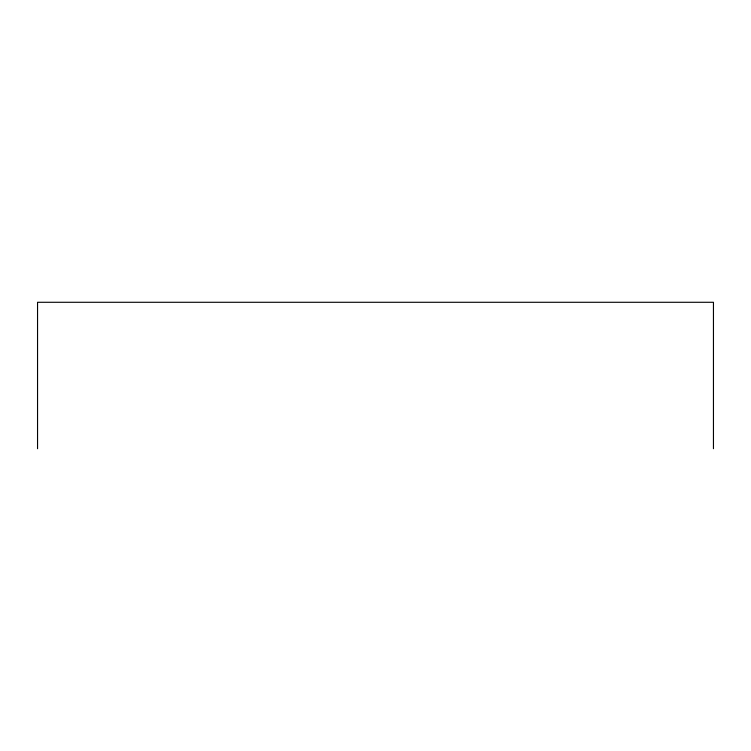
<?xml version="1.0" encoding="UTF-8"?>
<svg xmlns="http://www.w3.org/2000/svg" width="751" height="751" viewBox="0 0 751 751"><rect width="100%" height="100%" fill="white"/><g stroke="black" fill="none" stroke-linecap="round" stroke-linejoin="round"><path stroke-width="1.13" d="M713.45 448.713L713.45 302.287L37.55 302.287L37.55 448.713"/></g></svg>
